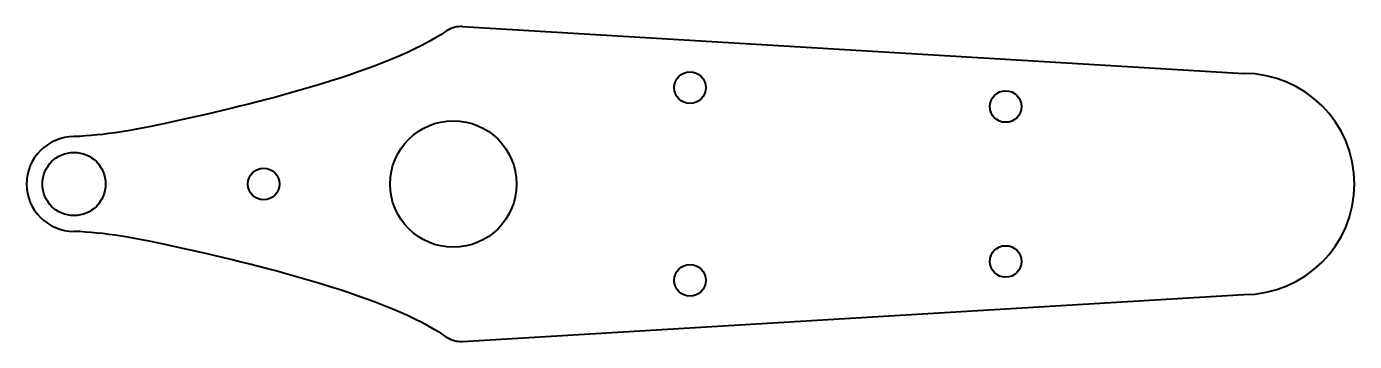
# Model space of a CAD drawing. Header units: millimetres. Extents: x -201 to 219, y -50 to 50.
import ezdxf

# ---------------------------------------------------------------- set-up
doc = ezdxf.new("R2010")
doc.units = ezdxf.units.MM
doc.layers.add('Visible', color=7, linetype='Continuous', lineweight=40)

msp = doc.modelspace()

# ---------------------------------------------------------------- linework, layer by layer
at = {"layer": 'Visible'}
for p, q in [((-62.94, 49.83), (184.2, 35)), ((-62.94, -49.83), (184.2, -35))]:
    msp.add_line(p, q, dxfattribs=at)
for centre, radius in [((9.06, 30.51), 5), ((108.88, 24.52), 5), ((-65.8, 0), 20), ((-185.8, 0), 10), ((-125.8, 0), 5), ((108.88, -24.52), 5), ((9.06, -30.51), 5)]:
    msp.add_circle(centre, radius, dxfattribs=at)
for centre, radius, start, end in [((-63.42, 41.84), 8, 86.5664, 124.4536), ((184.2, 0), 35, 270, 90), ((-185.8, 0), 15, 90, 270), ((-63.42, -41.84), 8, 235.5464, 273.4336)]:
    msp.add_arc(centre, radius, start, end, dxfattribs=at)
for points in [[(-67.94, 48.44), (-86.29, 35.85), (-153.23, 19.3), (-176.04, 15.38), (-185.8, 15)], [(-67.94, -48.44), (-86.29, -35.85), (-153.23, -19.3), (-176.04, -15.38), (-185.8, -15)]]:
    msp.add_open_spline(points, degree=3, knots=[0.0242984, 0.0242984, 0.0242984, 0.0242984, 0.6168986, 1, 1, 1, 1], dxfattribs=at)

doc.saveas('drawing.dxf')
